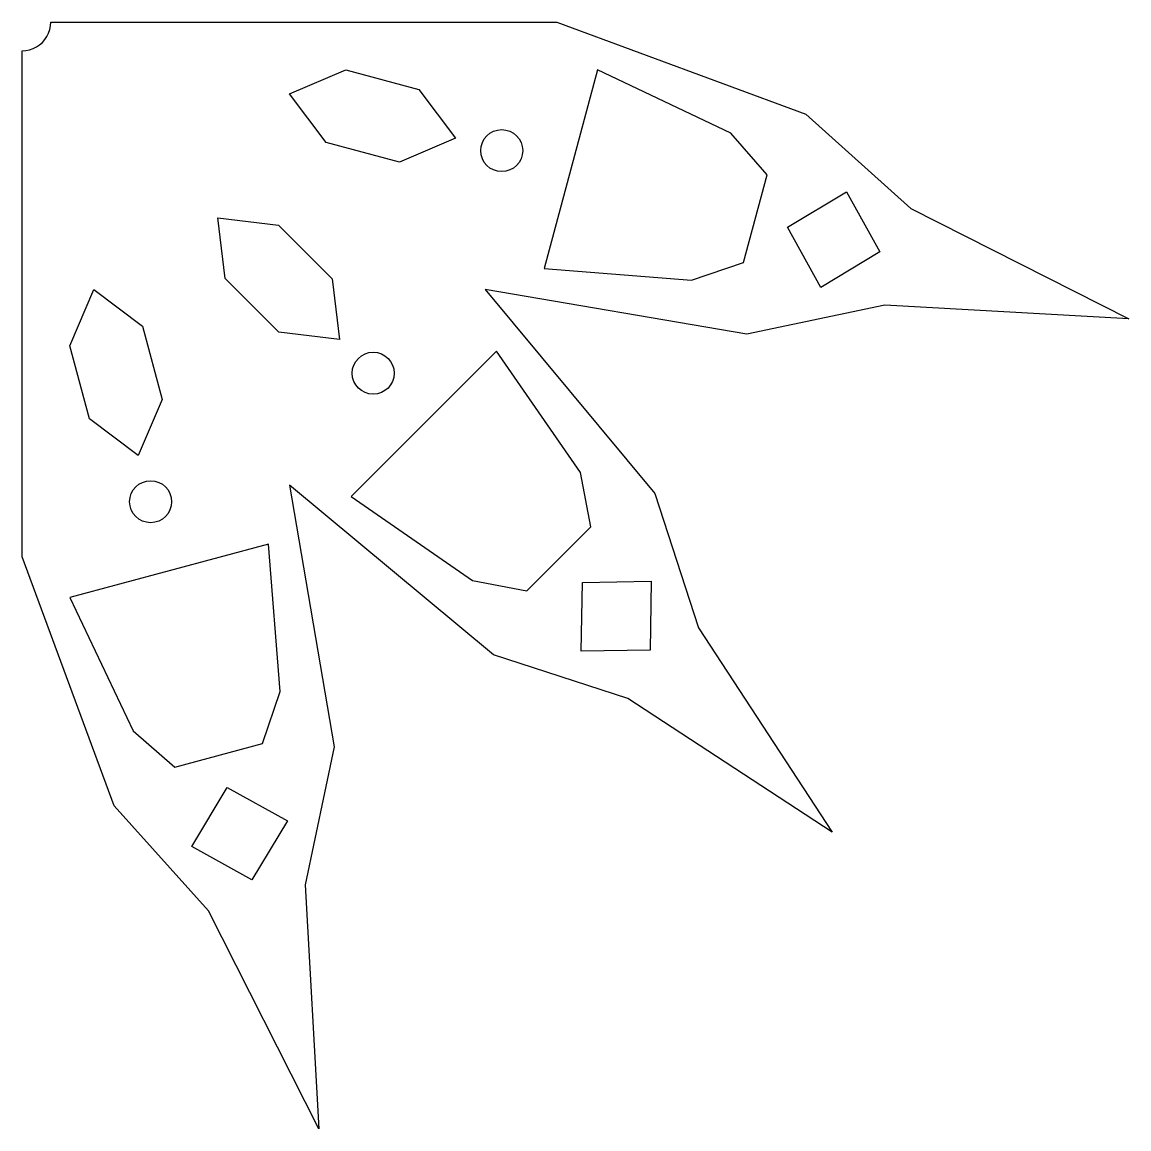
# Model space of a CAD drawing. Header units: metres. Extents: x 0 to 1159, y -1159 to 0.
import ezdxf

# ---------------------------------------------------------------- set-up
doc = ezdxf.new("R2010")
doc.units = ezdxf.units.M

msp = doc.modelspace()

# ---------------------------------------------------------------- linework, layer by layer
at = {"layer": 'CONTOUR'}
msp.add_lwpolyline([(560, 0), (820.76, -96.34), (930.74, -195.22), (1159.11, -310.58), (903.65, -296.3), (758.97, -326.95), (484.97, -280), (662.63, -493.82), (708.43, -634.43), (848.53, -848.53), (634.43, -708.43), (493.82, -662.63), (280, -484.97), (326.95, -758.97), (296.3, -903.65), (310.58, -1159.11), (195.22, -930.74), (96.34, -820.76), (0, -560), (0, -30), (3.92, -29.74), (7.76, -28.98), (11.48, -27.72), (15, -25.98), (18.26, -23.8), (21.21, -21.21), (23.8, -18.26), (25.98, -15), (27.72, -11.48), (28.98, -7.76), (29.74, -3.92), (30, 0)], close=True, dxfattribs=at)
at = {"layer": 'HOLES'}
for points in [[(280.12, -75.06), (339.01, -50), (415.51, -70.5), (453.99, -121.64), (395.09, -146.7), (318.59, -126.2)], [(546.82, -258.13), (700.9, -270.4), (755.63, -251.58), (780.19, -159.94), (742.19, -116.28), (602.63, -49.86)], [(801.72, -214.82), (863.42, -177.73), (898.31, -240.7), (836.61, -277.79)], [(205.06, -205.06), (268.59, -212.81), (324.59, -268.81), (332.34, -332.34), (268.81, -324.59), (212.81, -268.59)], [(75.06, -280.12), (126.2, -318.59), (146.7, -395.09), (121.64, -453.99), (70.5, -415.51), (50, -339.01)], [(344.5, -496.96), (471.8, -584.62), (528.61, -595.69), (595.69, -528.61), (584.62, -471.8), (496.96, -344.5)], [(49.86, -602.63), (116.28, -742.19), (159.94, -780.19), (251.58, -755.63), (270.4, -700.9), (258.13, -546.82)], [(586.9, -586.9), (658.88, -585.63), (657.61, -657.61), (585.63, -658.88)], [(214.82, -801.72), (277.79, -836.61), (240.7, -898.31), (177.73, -863.42)]]:
    msp.add_lwpolyline(points, close=True, dxfattribs=at)
for centre in [(502.28, -134.59), (367.7, -367.7), (134.59, -502.28)]:
    msp.add_circle(centre, 22, dxfattribs=at)

doc.saveas('drawing.dxf')
